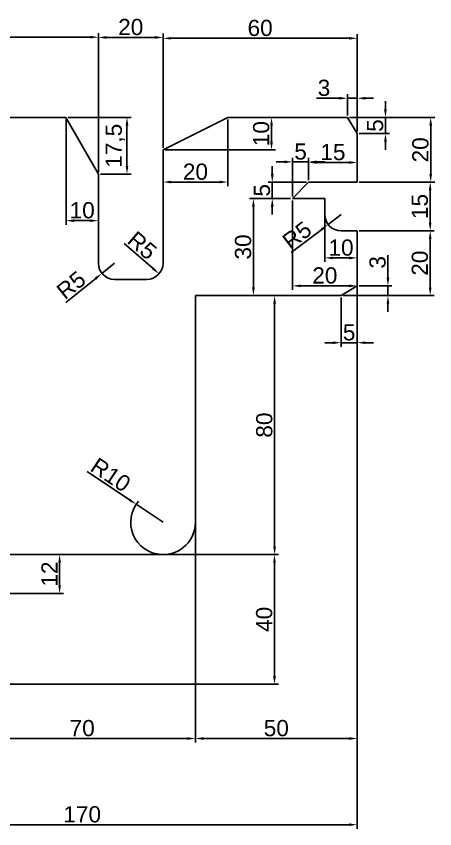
# Model space of a CAD drawing. Header units: millimetres. Extents: x 1616 to 2177, y 567 to 818.
# Drawn here: x 2047.4 to 2176.7, y 566.9 to 817.8 of the extents above; entities that cross this region are included whole.
import ezdxf

# ---------------------------------------------------------------- set-up
doc = ezdxf.new("R2010")
doc.units = ezdxf.units.MM
doc.layers.add('cotas', color=160, linetype='Continuous')
doc.styles.get("Standard").update_dxf_attribs({"font": 'arial.ttf'})
doc.dimstyles.new('ISO-25', dxfattribs={"dimtxt": 5, "dimasz": 2.5, "dimexe": 1.25, "dimexo": 0.625, "dimtad": 1, "dimtxsty": 'Standard', "dimcen": 2.5, "dimadec": 0, "dimazin": 0, "dimtfac": 1, "dimtmove": 0, "dimatfit": 3, "dimfxl": 1, "dimarcsym": 0})

# ---------------------------------------------------------------- blocks, each defined once
blk = doc.blocks.new('*D14')
at = {"layer": 'cotas', "color": 0, "lineweight": -2, "transparency": 16777216}
for p, q in [((2002.77, 772.14), (2002.77, 812.56)), ((2005.27, 811.31), (2070.27, 811.31)), ((2072.77, 769.64), (2072.77, 812.56))]:
    blk.add_line(p, q, dxfattribs=at)
at = {"layer": 'cotas', "color": 0, "transparency": 16777216}
for points in [[(2005.27, 811.73), (2005.27, 810.9), (2002.77, 811.31)], [(2070.27, 811.73), (2070.27, 810.9), (2072.77, 811.31)]]:
    blk.add_solid(points, dxfattribs=at)
at = {"layer": 'Defpoints', "color": 0, "transparency": 16777216}
for p in [(2072.77, 811.31), (2002.77, 771.52), (2072.77, 769.02)]:
    blk.add_point(p, dxfattribs=at)
at = {"layer": 'cotas', "color": 0, "transparency": 16777216, "insert": (2037.77, 814.49), "char_height": 5, "attachment_point": 5}
blk.add_mtext('70', dxfattribs=at)
blk = doc.blocks.new('*D15')
at = {"layer": 'cotas', "color": 0, "lineweight": -2, "transparency": 16777216}
for p, q in [((2072.77, 769.64), (2072.77, 812.48)), ((2075.27, 811.23), (2090.27, 811.23)), ((2092.77, 777.14), (2092.77, 812.48))]:
    blk.add_line(p, q, dxfattribs=at)
at = {"layer": 'cotas', "color": 0, "transparency": 16777216}
for points in [[(2075.27, 811.65), (2075.27, 810.81), (2072.77, 811.23)], [(2090.27, 811.65), (2090.27, 810.81), (2092.77, 811.23)]]:
    blk.add_solid(points, dxfattribs=at)
at = {"layer": 'Defpoints', "color": 0, "transparency": 16777216}
for p in [(2092.77, 811.23), (2092.77, 776.52), (2072.77, 769.02)]:
    blk.add_point(p, dxfattribs=at)
at = {"layer": 'cotas', "color": 0, "transparency": 16777216, "insert": (2082.77, 814.41), "char_height": 5, "attachment_point": 5}
blk.add_mtext('20', dxfattribs=at)
blk = doc.blocks.new('*D16')
at = {"layer": 'cotas', "color": 0, "lineweight": -2, "transparency": 16777216}
for p, q in [((2092.77, 777.14), (2092.77, 812.21)), ((2095.27, 810.96), (2150.27, 810.96)), ((2152.77, 782.14), (2152.77, 812.21))]:
    blk.add_line(p, q, dxfattribs=at)
at = {"layer": 'cotas', "color": 0, "transparency": 16777216}
for points in [[(2095.27, 811.38), (2095.27, 810.55), (2092.77, 810.96)], [(2150.27, 811.38), (2150.27, 810.55), (2152.77, 810.96)]]:
    blk.add_solid(points, dxfattribs=at)
at = {"layer": 'Defpoints', "color": 0, "transparency": 16777216}
for p in [(2152.77, 810.96), (2152.77, 781.52), (2092.77, 776.52)]:
    blk.add_point(p, dxfattribs=at)
at = {"layer": 'cotas', "color": 0, "transparency": 16777216, "insert": (2122.77, 814.14), "char_height": 5, "attachment_point": 5}
blk.add_mtext('60', dxfattribs=at)
blk = doc.blocks.new('*D18')
at = {"layer": 'cotas', "color": 0, "lineweight": -2, "transparency": 16777216}
for p, q in [((2150.39, 786.52), (2176.74, 786.52)), ((2175.49, 784.02), (2175.49, 769.02)), ((2153.39, 766.52), (2176.74, 766.52))]:
    blk.add_line(p, q, dxfattribs=at)
at = {"layer": 'cotas', "color": 0, "transparency": 16777216}
for points in [[(2175.08, 784.02), (2175.91, 784.02), (2175.49, 786.52)], [(2175.08, 769.02), (2175.91, 769.02), (2175.49, 766.52)]]:
    blk.add_solid(points, dxfattribs=at)
at = {"layer": 'Defpoints', "color": 0, "transparency": 16777216}
for p in [(2149.77, 786.52), (2152.77, 766.52), (2175.49, 766.52)]:
    blk.add_point(p, dxfattribs=at)
at = {"layer": 'cotas', "color": 0, "transparency": 16777216, "insert": (2172.32, 776.52), "char_height": 5, "attachment_point": 5, "rotation": 90}
blk.add_mtext('20', dxfattribs=at)
blk = doc.blocks.new('*D19')
at = {"layer": 'cotas', "color": 0, "lineweight": -2, "transparency": 16777216}
for p, q in [((2153.39, 766.52), (2176.58, 766.52)), ((2175.33, 764.02), (2175.33, 754.02)), ((2153.39, 751.52), (2176.58, 751.52))]:
    blk.add_line(p, q, dxfattribs=at)
at = {"layer": 'cotas', "color": 0, "transparency": 16777216}
for points in [[(2174.91, 764.02), (2175.74, 764.02), (2175.33, 766.52)], [(2174.91, 754.02), (2175.74, 754.02), (2175.33, 751.52)]]:
    blk.add_solid(points, dxfattribs=at)
at = {"layer": 'Defpoints', "color": 0, "transparency": 16777216}
for p in [(2152.77, 766.52), (2152.77, 751.52), (2175.33, 751.52)]:
    blk.add_point(p, dxfattribs=at)
at = {"layer": 'cotas', "color": 0, "transparency": 16777216, "insert": (2172.15, 759.02), "char_height": 5, "attachment_point": 5, "rotation": 90}
blk.add_mtext('15', dxfattribs=at)
blk = doc.blocks.new('*D20')
at = {"layer": 'cotas', "color": 0, "lineweight": -2, "transparency": 16777216}
for p, q in [((2153.39, 751.52), (2176.58, 751.52)), ((2175.33, 749.02), (2175.33, 734.02)), ((2148.39, 731.52), (2176.58, 731.52))]:
    blk.add_line(p, q, dxfattribs=at)
at = {"layer": 'cotas', "color": 0, "transparency": 16777216}
for points in [[(2174.91, 749.02), (2175.74, 749.02), (2175.33, 751.52)], [(2174.91, 734.02), (2175.74, 734.02), (2175.33, 731.52)]]:
    blk.add_solid(points, dxfattribs=at)
at = {"layer": 'Defpoints', "color": 0, "transparency": 16777216}
for p in [(2152.77, 751.52), (2147.77, 731.52), (2175.33, 731.52)]:
    blk.add_point(p, dxfattribs=at)
at = {"layer": 'cotas', "color": 0, "transparency": 16777216, "insert": (2172.15, 741.52), "char_height": 5, "attachment_point": 5, "rotation": 90}
blk.add_mtext('20', dxfattribs=at)
blk = doc.blocks.new('*D21')
at = {"layer": 'cotas', "color": 0, "lineweight": -2, "transparency": 16777216}
for p, q in [((2103.39, 731.52), (2128.49, 731.52)), ((2127.24, 729.02), (2127.24, 654.02)), ((2083.39, 651.52), (2128.49, 651.52))]:
    blk.add_line(p, q, dxfattribs=at)
at = {"layer": 'cotas', "color": 0, "transparency": 16777216}
for points in [[(2126.83, 729.02), (2127.66, 729.02), (2127.24, 731.52)], [(2126.83, 654.02), (2127.66, 654.02), (2127.24, 651.52)]]:
    blk.add_solid(points, dxfattribs=at)
at = {"layer": 'Defpoints', "color": 0, "transparency": 16777216}
for p in [(2102.77, 731.52), (2082.77, 651.52), (2127.24, 651.52)]:
    blk.add_point(p, dxfattribs=at)
at = {"layer": 'cotas', "color": 0, "transparency": 16777216, "insert": (2124.07, 691.52), "char_height": 5, "attachment_point": 5, "rotation": 90}
blk.add_mtext('80', dxfattribs=at)
blk = doc.blocks.new('*D24')
at = {"layer": 'cotas', "color": 0, "lineweight": -2, "transparency": 16777216}
for p, q in [((2102.77, 670.89), (2102.77, 593.49)), ((2032.77, 620.89), (2032.77, 593.49)), ((2035.27, 594.74), (2100.27, 594.74))]:
    blk.add_line(p, q, dxfattribs=at)
at = {"layer": 'cotas', "color": 0, "transparency": 16777216}
for points in [[(2035.27, 595.16), (2035.27, 594.32), (2032.77, 594.74)], [(2100.27, 595.16), (2100.27, 594.32), (2102.77, 594.74)]]:
    blk.add_solid(points, dxfattribs=at)
at = {"layer": 'Defpoints', "color": 0, "transparency": 16777216}
for p in [(2102.77, 671.52), (2032.77, 621.52), (2102.77, 594.74)]:
    blk.add_point(p, dxfattribs=at)
at = {"layer": 'cotas', "color": 0, "transparency": 16777216, "insert": (2067.77, 597.92), "char_height": 5, "attachment_point": 5}
blk.add_mtext('70', dxfattribs=at)
blk = doc.blocks.new('*D27')
at = {"layer": 'cotas', "color": 0, "lineweight": -2, "transparency": 16777216}
for p, q in [((2045.39, 651.52), (2062.04, 651.52)), ((2060.79, 642.02), (2060.79, 649.02)), ((2033.39, 639.52), (2062.04, 639.52))]:
    blk.add_line(p, q, dxfattribs=at)
at = {"layer": 'cotas', "color": 0, "transparency": 16777216}
for points in [[(2060.38, 649.02), (2061.21, 649.02), (2060.79, 651.52)], [(2060.38, 642.02), (2061.21, 642.02), (2060.79, 639.52)]]:
    blk.add_solid(points, dxfattribs=at)
at = {"layer": 'Defpoints', "color": 0, "transparency": 16777216}
for p in [(2044.77, 651.52), (2060.79, 651.52), (2032.77, 639.52)]:
    blk.add_point(p, dxfattribs=at)
at = {"layer": 'cotas', "color": 0, "transparency": 16777216, "insert": (2057.66, 645.52), "char_height": 5, "attachment_point": 5, "rotation": 90}
blk.add_mtext('12', dxfattribs=at)
blk = doc.blocks.new('*D31')
at = {"layer": 'cotas', "color": 0, "lineweight": -2, "transparency": 16777216}
for p, q in [((2045.39, 651.52), (2128.46, 651.52)), ((2127.21, 614.02), (2127.21, 649.02)), ((2023.39, 611.52), (2128.46, 611.52))]:
    blk.add_line(p, q, dxfattribs=at)
at = {"layer": 'cotas', "color": 0, "transparency": 16777216}
for points in [[(2126.79, 649.02), (2127.63, 649.02), (2127.21, 651.52)], [(2126.79, 614.02), (2127.63, 614.02), (2127.21, 611.52)]]:
    blk.add_solid(points, dxfattribs=at)
at = {"layer": 'Defpoints', "color": 0, "transparency": 16777216}
for p in [(2044.77, 651.52), (2127.21, 651.52), (2022.77, 611.52)]:
    blk.add_point(p, dxfattribs=at)
at = {"layer": 'cotas', "color": 0, "transparency": 16777216, "insert": (2124.03, 631.52), "char_height": 5, "attachment_point": 5, "rotation": 90}
blk.add_mtext('40', dxfattribs=at)
blk = doc.blocks.new('*D32')
at = {"layer": 'cotas', "color": 0, "lineweight": -2, "transparency": 16777216}
for p, q in [((2069.33, 677.17), (2082.37, 668.46)), ((2092.77, 661.52), (2084.45, 667.07))]:
    blk.add_line(p, q, dxfattribs=at)
blk.add_arc((2092.77, 661.52), 10, 139.0971, 266.419, dxfattribs=at)
at = {"layer": 'cotas', "color": 0, "transparency": 16777216}
blk.add_solid([(2082.6, 668.81), (2082.14, 668.11), (2084.45, 667.07)], dxfattribs=at)
at = {"layer": 'Defpoints', "color": 0, "transparency": 16777216}
for p in [(2084.45, 667.07), (2092.77, 661.52)]:
    blk.add_point(p, dxfattribs=at)
at = {"layer": 'cotas', "color": 0, "transparency": 16777216, "insert": (2076.58, 676.15), "char_height": 5, "attachment_point": 5, "rotation": 326.2591}
blk.add_mtext('R10', dxfattribs=at)
blk = doc.blocks.new('*D37')
at = {"layer": 'cotas', "color": 0, "linetype": 'Continuous', "lineweight": -2, "transparency": 16777216}
for p, q in [((2062.77, 785.89), (2062.77, 753.4)), ((2072.77, 768.39), (2072.77, 753.4)), ((2065.27, 754.65), (2070.27, 754.65))]:
    blk.add_line(p, q, dxfattribs=at)
at = {"layer": 'cotas', "color": 0, "linetype": 'Continuous', "transparency": 16777216}
for points in [[(2065.27, 755.07), (2065.27, 754.24), (2062.77, 754.65)], [(2070.27, 755.07), (2070.27, 754.24), (2072.77, 754.65)]]:
    blk.add_solid(points, dxfattribs=at)
at = {"layer": 'Defpoints', "color": 0, "linetype": 'Continuous', "transparency": 16777216}
for p in [(2062.77, 786.52), (2072.77, 769.02), (2072.77, 754.65)]:
    blk.add_point(p, dxfattribs=at)
at = {"layer": 'cotas', "color": 0, "linetype": 'Continuous', "transparency": 16777216, "insert": (2067.77, 757.83), "char_height": 5, "attachment_point": 5}
blk.add_mtext('10', dxfattribs=at)
blk = doc.blocks.new('*D38')
at = {"layer": 'cotas', "color": 0, "linetype": 'Continuous', "lineweight": -2, "transparency": 16777216}
for p, q in [((2063.39, 786.52), (2082.87, 786.52)), ((2081.62, 784.02), (2081.62, 771.52)), ((2073.39, 769.02), (2082.87, 769.02))]:
    blk.add_line(p, q, dxfattribs=at)
at = {"layer": 'cotas', "color": 0, "linetype": 'Continuous', "transparency": 16777216}
for points in [[(2081.21, 784.02), (2082.04, 784.02), (2081.62, 786.52)], [(2081.21, 771.52), (2082.04, 771.52), (2081.62, 769.02)]]:
    blk.add_solid(points, dxfattribs=at)
at = {"layer": 'Defpoints', "color": 0, "linetype": 'Continuous', "transparency": 16777216}
for p in [(2062.77, 786.52), (2072.77, 769.02), (2081.62, 769.02)]:
    blk.add_point(p, dxfattribs=at)
at = {"layer": 'cotas', "color": 0, "linetype": 'Continuous', "transparency": 16777216, "insert": (2077.99, 777.77), "char_height": 5, "attachment_point": 5, "rotation": 90}
blk.add_mtext('17,5', dxfattribs=at)
blk = doc.blocks.new('*D39')
at = {"layer": 'cotas', "color": 0, "linetype": 'Continuous', "lineweight": -2, "transparency": 16777216}
for p, q in [((2112.77, 785.89), (2112.77, 765.32)), ((2092.77, 775.89), (2092.77, 765.32)), ((2095.27, 766.57), (2110.27, 766.57))]:
    blk.add_line(p, q, dxfattribs=at)
at = {"layer": 'cotas', "color": 0, "linetype": 'Continuous', "transparency": 16777216}
for points in [[(2095.27, 766.99), (2095.27, 766.16), (2092.77, 766.57)], [(2110.27, 766.99), (2110.27, 766.16), (2112.77, 766.57)]]:
    blk.add_solid(points, dxfattribs=at)
at = {"layer": 'Defpoints', "color": 0, "linetype": 'Continuous', "transparency": 16777216}
for p in [(2112.77, 786.52), (2092.77, 776.52), (2112.77, 766.57)]:
    blk.add_point(p, dxfattribs=at)
at = {"layer": 'cotas', "color": 0, "linetype": 'Continuous', "transparency": 16777216, "insert": (2102.77, 769.75), "char_height": 5, "attachment_point": 5}
blk.add_mtext('20', dxfattribs=at)
blk = doc.blocks.new('*D40')
at = {"layer": 'cotas', "color": 0, "linetype": 'Continuous', "lineweight": -2, "transparency": 16777216}
for p, q in [((2113.39, 786.52), (2127.54, 786.52)), ((2126.29, 779.02), (2126.29, 784.02)), ((2093.39, 776.52), (2127.54, 776.52))]:
    blk.add_line(p, q, dxfattribs=at)
at = {"layer": 'cotas', "color": 0, "linetype": 'Continuous', "transparency": 16777216}
for points in [[(2125.87, 784.02), (2126.7, 784.02), (2126.29, 786.52)], [(2125.87, 779.02), (2126.7, 779.02), (2126.29, 776.52)]]:
    blk.add_solid(points, dxfattribs=at)
at = {"layer": 'Defpoints', "color": 0, "linetype": 'Continuous', "transparency": 16777216}
for p in [(2112.77, 786.52), (2126.29, 786.52), (2092.77, 776.52)]:
    blk.add_point(p, dxfattribs=at)
at = {"layer": 'cotas', "color": 0, "linetype": 'Continuous', "transparency": 16777216, "insert": (2123.11, 781.52), "char_height": 5, "attachment_point": 5, "rotation": 90}
blk.add_mtext('10', dxfattribs=at)
blk = doc.blocks.new('*D41')
at = {"layer": 'cotas', "color": 0, "linetype": 'Continuous', "lineweight": -2, "transparency": 16777216}
blk.add_line((2080.7, 747.64), (2089.66, 739.88), dxfattribs=at)
at = {"layer": 'cotas', "color": 0, "linetype": 'Continuous', "transparency": 16777216}
blk.add_solid([(2089.93, 740.2), (2089.38, 739.57), (2091.55, 738.24)], dxfattribs=at)
at = {"layer": 'Defpoints', "color": 0, "linetype": 'Continuous', "transparency": 16777216}
for p in [(2087.77, 741.52), (2091.55, 738.24)]:
    blk.add_point(p, dxfattribs=at)
at = {"layer": 'cotas', "color": 0, "linetype": 'Continuous', "transparency": 16777216, "insert": (2086.31, 746.97), "char_height": 5, "attachment_point": 5, "rotation": 319.114}
blk.add_mtext('R5', dxfattribs=at)
blk = doc.blocks.new('*D42')
at = {"layer": 'cotas', "color": 0, "linetype": 'Continuous', "lineweight": -2, "transparency": 16777216}
for p, q in [((2077.77, 741.52), (2073.88, 738.37)), ((2062.73, 729.34), (2071.94, 736.8))]:
    blk.add_line(p, q, dxfattribs=at)
at = {"layer": 'cotas', "color": 0, "linetype": 'Continuous', "transparency": 16777216}
blk.add_solid([(2071.68, 737.12), (2072.2, 736.47), (2073.88, 738.37)], dxfattribs=at)
at = {"layer": 'Defpoints', "color": 0, "linetype": 'Continuous', "transparency": 16777216}
for p in [(2077.77, 741.52), (2073.88, 738.37)]:
    blk.add_point(p, dxfattribs=at)
at = {"layer": 'cotas', "color": 0, "linetype": 'Continuous', "transparency": 16777216, "insert": (2064.37, 734.74), "char_height": 5, "attachment_point": 5, "rotation": 39.0056}
blk.add_mtext('R5', dxfattribs=at)
blk = doc.blocks.new('*D45')
at = {"layer": 'cotas', "color": 0, "linetype": 'Continuous', "lineweight": -2, "transparency": 16777216}
for p, q in [((2152.77, 733.89), (2152.77, 593.49)), ((2102.77, 730.89), (2102.77, 593.49)), ((2105.27, 594.74), (2150.27, 594.74))]:
    blk.add_line(p, q, dxfattribs=at)
at = {"layer": 'cotas', "color": 0, "linetype": 'Continuous', "transparency": 16777216}
for points in [[(2105.27, 595.16), (2105.27, 594.32), (2102.77, 594.74)], [(2150.27, 595.16), (2150.27, 594.32), (2152.77, 594.74)]]:
    blk.add_solid(points, dxfattribs=at)
at = {"layer": 'Defpoints', "color": 0, "linetype": 'Continuous', "transparency": 16777216}
for p in [(2152.77, 734.52), (2102.77, 731.52), (2152.77, 594.74)]:
    blk.add_point(p, dxfattribs=at)
at = {"layer": 'cotas', "color": 0, "linetype": 'Continuous', "transparency": 16777216, "insert": (2127.77, 597.92), "char_height": 5, "attachment_point": 5}
blk.add_mtext('50', dxfattribs=at)
blk = doc.blocks.new('*D46')
at = {"layer": 'cotas', "color": 0, "linetype": 'Continuous', "lineweight": -2, "transparency": 16777216}
for p, q in [((2152.77, 733.89), (2152.77, 566.87)), ((1982.77, 625.89), (1982.77, 566.87)), ((1985.27, 568.12), (2150.27, 568.12))]:
    blk.add_line(p, q, dxfattribs=at)
at = {"layer": 'cotas', "color": 0, "linetype": 'Continuous', "transparency": 16777216}
for points in [[(1985.27, 568.54), (1985.27, 567.7), (1982.77, 568.12)], [(2150.27, 568.54), (2150.27, 567.7), (2152.77, 568.12)]]:
    blk.add_solid(points, dxfattribs=at)
at = {"layer": 'Defpoints', "color": 0, "linetype": 'Continuous', "transparency": 16777216}
for p in [(2152.77, 734.52), (1982.77, 626.52), (2152.77, 568.12)]:
    blk.add_point(p, dxfattribs=at)
at = {"layer": 'cotas', "color": 0, "linetype": 'Continuous', "transparency": 16777216, "insert": (2067.77, 571.3), "char_height": 5, "attachment_point": 5}
blk.add_mtext('170', dxfattribs=at)
blk = doc.blocks.new('*D47')
at = {"layer": 'cotas', "color": 0, "linetype": 'Continuous', "lineweight": -2, "transparency": 16777216}
for p, q in [((2152.77, 733.89), (2152.77, 715.71)), ((2147.77, 730.89), (2147.77, 715.71)), ((2145.27, 716.96), (2142.77, 716.96)), ((2147.77, 716.96), (2152.77, 716.96)), ((2155.27, 716.96), (2157.77, 716.96))]:
    blk.add_line(p, q, dxfattribs=at)
at = {"layer": 'cotas', "color": 0, "linetype": 'Continuous', "transparency": 16777216}
for points in [[(2145.27, 717.37), (2145.27, 716.54), (2147.77, 716.96)], [(2155.27, 717.37), (2155.27, 716.54), (2152.77, 716.96)]]:
    blk.add_solid(points, dxfattribs=at)
at = {"layer": 'Defpoints', "color": 0, "linetype": 'Continuous', "transparency": 16777216}
for p in [(2152.77, 734.52), (2147.77, 731.52), (2152.77, 716.96)]:
    blk.add_point(p, dxfattribs=at)
at = {"layer": 'cotas', "color": 0, "linetype": 'Continuous', "transparency": 16777216, "insert": (2150.27, 720.13), "char_height": 5, "attachment_point": 5}
blk.add_mtext('5', dxfattribs=at)
blk = doc.blocks.new('*D48')
at = {"layer": 'cotas', "color": 0, "linetype": 'Continuous', "lineweight": -2, "transparency": 16777216}
for p, q in [((2162.27, 737.02), (2162.27, 744.04)), ((2153.39, 734.52), (2163.52, 734.52)), ((2162.27, 731.52), (2162.27, 734.52)), ((2148.39, 731.52), (2163.52, 731.52)), ((2162.27, 729.02), (2162.27, 726.52))]:
    blk.add_line(p, q, dxfattribs=at)
at = {"layer": 'cotas', "color": 0, "linetype": 'Continuous', "transparency": 16777216}
for points in [[(2161.86, 737.02), (2162.69, 737.02), (2162.27, 734.52)], [(2161.86, 729.02), (2162.69, 729.02), (2162.27, 731.52)]]:
    blk.add_solid(points, dxfattribs=at)
at = {"layer": 'Defpoints', "color": 0, "linetype": 'Continuous', "transparency": 16777216}
for p in [(2152.77, 734.52), (2162.27, 734.52), (2147.77, 731.52)]:
    blk.add_point(p, dxfattribs=at)
at = {"layer": 'cotas', "color": 0, "linetype": 'Continuous', "transparency": 16777216, "insert": (2159.09, 741.78), "char_height": 5, "attachment_point": 5, "rotation": 90}
blk.add_mtext('3', dxfattribs=at)
blk = doc.blocks.new('*D49')
at = {"layer": 'cotas', "color": 0, "linetype": 'Continuous', "lineweight": -2, "transparency": 16777216}
for p, q in [((2142.77, 760.89), (2142.77, 741.89)), ((2152.77, 750.89), (2152.77, 741.89)), ((2150.27, 743.14), (2145.27, 743.14))]:
    blk.add_line(p, q, dxfattribs=at)
at = {"layer": 'cotas', "color": 0, "linetype": 'Continuous', "transparency": 16777216}
for points in [[(2145.27, 743.55), (2145.27, 742.72), (2142.77, 743.14)], [(2150.27, 743.55), (2150.27, 742.72), (2152.77, 743.14)]]:
    blk.add_solid(points, dxfattribs=at)
at = {"layer": 'Defpoints', "color": 0, "linetype": 'Continuous', "transparency": 16777216}
for p in [(2142.77, 761.52), (2152.77, 751.52), (2142.77, 743.14)]:
    blk.add_point(p, dxfattribs=at)
at = {"layer": 'cotas', "color": 0, "linetype": 'Continuous', "transparency": 16777216, "insert": (2147.77, 746.31), "char_height": 5, "attachment_point": 5}
blk.add_mtext('10', dxfattribs=at)
blk = doc.blocks.new('*D50')
at = {"layer": 'cotas', "color": 0, "linetype": 'Continuous', "lineweight": -2, "transparency": 16777216}
for p, q in [((2132.77, 760.89), (2132.77, 733.27)), ((2152.77, 750.89), (2152.77, 733.27)), ((2135.27, 734.52), (2150.27, 734.52))]:
    blk.add_line(p, q, dxfattribs=at)
at = {"layer": 'cotas', "color": 0, "linetype": 'Continuous', "transparency": 16777216}
for points in [[(2135.27, 734.93), (2135.27, 734.1), (2132.77, 734.52)], [(2150.27, 734.93), (2150.27, 734.1), (2152.77, 734.52)]]:
    blk.add_solid(points, dxfattribs=at)
at = {"layer": 'Defpoints', "color": 0, "linetype": 'Continuous', "transparency": 16777216}
for p in [(2132.77, 761.52), (2152.77, 751.52), (2152.77, 734.52)]:
    blk.add_point(p, dxfattribs=at)
at = {"layer": 'cotas', "color": 0, "linetype": 'Continuous', "transparency": 16777216, "insert": (2142.77, 737.7), "char_height": 5, "attachment_point": 5}
blk.add_mtext('20', dxfattribs=at)
blk = doc.blocks.new('*D51')
at = {"layer": 'cotas', "color": 0, "linetype": 'Continuous', "lineweight": -2, "transparency": 16777216}
for p, q in [((2147.77, 756.52), (2143.79, 753.49)), ((2132.38, 744.79), (2141.8, 751.97))]:
    blk.add_line(p, q, dxfattribs=at)
at = {"layer": 'cotas', "color": 0, "linetype": 'Continuous', "transparency": 16777216}
blk.add_solid([(2141.55, 752.3), (2142.05, 751.64), (2143.79, 753.49)], dxfattribs=at)
at = {"layer": 'Defpoints', "color": 0, "linetype": 'Continuous', "transparency": 16777216}
for p in [(2147.77, 756.52), (2143.79, 753.49)]:
    blk.add_point(p, dxfattribs=at)
at = {"layer": 'cotas', "color": 0, "linetype": 'Continuous', "transparency": 16777216, "insert": (2134.17, 750.14), "char_height": 5, "attachment_point": 5, "rotation": 37.3048}
blk.add_mtext('R5', dxfattribs=at)
blk = doc.blocks.new('*D52')
at = {"layer": 'cotas', "color": 0, "linetype": 'Continuous', "lineweight": -2, "transparency": 16777216}
for p, q in [((2132.14, 761.52), (2119.44, 761.52)), ((2120.69, 759.02), (2120.69, 734.02)), ((2147.14, 731.52), (2119.44, 731.52))]:
    blk.add_line(p, q, dxfattribs=at)
at = {"layer": 'cotas', "color": 0, "linetype": 'Continuous', "transparency": 16777216}
for points in [[(2120.28, 759.02), (2121.11, 759.02), (2120.69, 761.52)], [(2120.28, 734.02), (2121.11, 734.02), (2120.69, 731.52)]]:
    blk.add_solid(points, dxfattribs=at)
at = {"layer": 'Defpoints', "color": 0, "linetype": 'Continuous', "transparency": 16777216}
for p in [(2132.77, 761.52), (2120.69, 731.52), (2147.77, 731.52)]:
    blk.add_point(p, dxfattribs=at)
at = {"layer": 'cotas', "color": 0, "linetype": 'Continuous', "transparency": 16777216, "insert": (2117.51, 746.52), "char_height": 5, "attachment_point": 5, "rotation": 90}
blk.add_mtext('30', dxfattribs=at)
blk = doc.blocks.new('*D53')
at = {"layer": 'cotas', "color": 0, "linetype": 'Continuous', "lineweight": -2, "transparency": 16777216}
for p, q in [((2126.52, 769.02), (2126.52, 771.52)), ((2137.14, 766.52), (2125.27, 766.52)), ((2126.52, 761.52), (2126.52, 766.52)), ((2132.14, 761.52), (2125.27, 761.52)), ((2126.52, 759.02), (2126.52, 756.52))]:
    blk.add_line(p, q, dxfattribs=at)
at = {"layer": 'cotas', "color": 0, "linetype": 'Continuous', "transparency": 16777216}
for points in [[(2126.11, 769.02), (2126.94, 769.02), (2126.52, 766.52)], [(2126.11, 759.02), (2126.94, 759.02), (2126.52, 761.52)]]:
    blk.add_solid(points, dxfattribs=at)
at = {"layer": 'Defpoints', "color": 0, "linetype": 'Continuous', "transparency": 16777216}
for p in [(2126.52, 766.52), (2137.77, 766.52), (2132.77, 761.52)]:
    blk.add_point(p, dxfattribs=at)
at = {"layer": 'cotas', "color": 0, "linetype": 'Continuous', "transparency": 16777216, "insert": (2123.35, 764.02), "char_height": 5, "attachment_point": 5, "rotation": 90}
blk.add_mtext('5', dxfattribs=at)
blk = doc.blocks.new('*D54')
at = {"layer": 'cotas', "color": 0, "linetype": 'Continuous', "lineweight": -2, "transparency": 16777216}
for p, q in [((2130.27, 772.8), (2127.77, 772.8)), ((2132.77, 762.14), (2132.77, 774.05)), ((2132.77, 772.8), (2137.77, 772.8)), ((2137.77, 767.14), (2137.77, 774.05)), ((2140.27, 772.8), (2142.77, 772.8))]:
    blk.add_line(p, q, dxfattribs=at)
at = {"layer": 'cotas', "color": 0, "linetype": 'Continuous', "transparency": 16777216}
for points in [[(2130.27, 773.22), (2130.27, 772.38), (2132.77, 772.8)], [(2140.27, 773.22), (2140.27, 772.38), (2137.77, 772.8)]]:
    blk.add_solid(points, dxfattribs=at)
at = {"layer": 'Defpoints', "color": 0, "linetype": 'Continuous', "transparency": 16777216}
for p in [(2137.77, 772.8), (2137.77, 766.52), (2132.77, 761.52)]:
    blk.add_point(p, dxfattribs=at)
at = {"layer": 'cotas', "color": 0, "linetype": 'Continuous', "transparency": 16777216, "insert": (2135.27, 775.97), "char_height": 5, "attachment_point": 5}
blk.add_mtext('5', dxfattribs=at)
blk = doc.blocks.new('*D55')
at = {"layer": 'cotas', "color": 0, "linetype": 'Continuous', "lineweight": -2, "transparency": 16777216}
for p, q in [((2137.77, 767.14), (2137.77, 773.87)), ((2152.77, 767.14), (2152.77, 773.87)), ((2140.27, 772.62), (2150.27, 772.62))]:
    blk.add_line(p, q, dxfattribs=at)
at = {"layer": 'cotas', "color": 0, "linetype": 'Continuous', "transparency": 16777216}
for points in [[(2140.27, 773.03), (2140.27, 772.2), (2137.77, 772.62)], [(2150.27, 773.03), (2150.27, 772.2), (2152.77, 772.62)]]:
    blk.add_solid(points, dxfattribs=at)
at = {"layer": 'Defpoints', "color": 0, "linetype": 'Continuous', "transparency": 16777216}
for p in [(2152.77, 772.62), (2137.77, 766.52), (2152.77, 766.52)]:
    blk.add_point(p, dxfattribs=at)
at = {"layer": 'cotas', "color": 0, "linetype": 'Continuous', "transparency": 16777216, "insert": (2145.27, 775.8), "char_height": 5, "attachment_point": 5}
blk.add_mtext('15', dxfattribs=at)
blk = doc.blocks.new('*D56')
at = {"layer": 'cotas', "color": 0, "linetype": 'Continuous', "lineweight": -2, "transparency": 16777216}
for p, q in [((2161.5, 789.02), (2161.5, 791.52)), ((2150.39, 786.52), (2162.75, 786.52)), ((2161.5, 786.52), (2161.5, 781.52)), ((2153.39, 781.52), (2162.75, 781.52)), ((2161.5, 779.02), (2161.5, 776.52))]:
    blk.add_line(p, q, dxfattribs=at)
at = {"layer": 'cotas', "color": 0, "linetype": 'Continuous', "transparency": 16777216}
for points in [[(2161.08, 789.02), (2161.91, 789.02), (2161.5, 786.52)], [(2161.08, 779.02), (2161.91, 779.02), (2161.5, 781.52)]]:
    blk.add_solid(points, dxfattribs=at)
at = {"layer": 'Defpoints', "color": 0, "linetype": 'Continuous', "transparency": 16777216}
for p in [(2149.77, 786.52), (2152.77, 781.52), (2161.5, 781.52)]:
    blk.add_point(p, dxfattribs=at)
at = {"layer": 'cotas', "color": 0, "linetype": 'Continuous', "transparency": 16777216, "insert": (2158.33, 784.02), "char_height": 5, "attachment_point": 5, "rotation": 90}
blk.add_mtext('5', dxfattribs=at)
blk = doc.blocks.new('*D57')
at = {"layer": 'cotas', "color": 0, "linetype": 'Continuous', "lineweight": -2, "transparency": 16777216}
for p, q in [((2149.77, 787.14), (2149.77, 793.71)), ((2152.77, 782.14), (2152.77, 793.71)), ((2147.27, 792.46), (2140.24, 792.46)), ((2152.77, 792.46), (2149.77, 792.46)), ((2155.27, 792.46), (2157.77, 792.46))]:
    blk.add_line(p, q, dxfattribs=at)
at = {"layer": 'cotas', "color": 0, "linetype": 'Continuous', "transparency": 16777216}
for points in [[(2147.27, 792.87), (2147.27, 792.04), (2149.77, 792.46)], [(2155.27, 792.87), (2155.27, 792.04), (2152.77, 792.46)]]:
    blk.add_solid(points, dxfattribs=at)
at = {"layer": 'Defpoints', "color": 0, "linetype": 'Continuous', "transparency": 16777216}
for p in [(2149.77, 792.46), (2149.77, 786.52), (2152.77, 781.52)]:
    blk.add_point(p, dxfattribs=at)
at = {"layer": 'cotas', "color": 0, "linetype": 'Continuous', "transparency": 16777216, "insert": (2142.5, 795.64), "char_height": 5, "attachment_point": 5}
blk.add_mtext('3', dxfattribs=at)

msp = doc.modelspace()

# ---------------------------------------------------------------- linework, layer by layer
for p, q in [((2062.767, 786.517), (2017.767, 786.517)), ((2072.767, 769.017), (2062.767, 786.517)), ((2112.767, 786.517), (2092.767, 776.517)), ((2149.767, 786.517), (2112.767, 786.517)), ((2152.767, 781.517), (2149.767, 786.517)), ((2152.767, 781.517), (2152.767, 766.517)), ((2092.767, 776.517), (2092.767, 741.517)), ((2072.767, 741.517), (2072.767, 769.017)), ((2132.767, 761.517), (2137.767, 766.517)), ((2137.767, 766.517), (2152.767, 766.517)), ((2132.767, 764.517), (2132.767, 764.517)), ((2142.767, 761.517), (2132.767, 761.517)), ((2142.767, 756.517), (2142.767, 761.517)), ((2152.767, 751.517), (2147.767, 751.517)), ((2152.767, 734.517), (2152.767, 751.517)), ((2087.767, 736.517), (2077.767, 736.517)), ((2147.767, 731.517), (2152.767, 734.517)), ((2102.767, 671.517), (2102.767, 731.517)), ((2102.767, 731.517), (2147.767, 731.517)), ((2102.767, 661.517), (2102.767, 671.517)), ((2044.767, 651.517), (2082.767, 651.517)), ((2082.767, 651.517), (2092.767, 651.517))]:
    msp.add_line(p, q)
for centre, radius, start, end in [((2147.767, 756.517), 5, 180, 270), ((2077.767, 741.517), 5, 180, 270), ((2087.767, 741.517), 5, 270, 0), ((2092.767, 661.517), 10, 270, 0)]:
    msp.add_arc(centre, radius, start, end)

# ---------------------------------------------------------------- dimensions: what is measured, and where the dimension line sits
at = {"layer": 'cotas'}
for base, p1, p2, picture, middle in [((2072.767, 811.313), (2002.767, 771.517), (2072.767, 769.017), '*D14', (2037.767, 814.491)), ((2092.767, 811.23), (2072.767, 769.017), (2092.767, 776.517), '*D15', (2082.767, 814.408)), ((2152.767, 810.964), (2092.767, 776.517), (2152.767, 781.517), '*D16', (2122.767, 814.142)), ((2102.767, 594.74), (2032.767, 621.517), (2102.767, 671.517), '*D24', (2067.767, 597.918))]:
    dim = msp.add_linear_dim(base=base, p1=p1, p2=p2, dimstyle='ISO-25', dxfattribs=at)
    dim.commit()
    dim.dimension.update_dxf_attribs({"geometry": picture, "text_midpoint": middle})
at = {"layer": 'cotas', "linetype": 'Continuous'}
for base, p1, p2, picture, middle in [((2149.767, 792.456), (2152.767, 781.517), (2149.767, 786.517), '*D57', (2142.505, 795.635)), ((2072.767, 754.655), (2062.767, 786.517), (2072.767, 769.017), '*D37', (2067.767, 757.833)), ((2112.767, 766.573), (2092.767, 776.517), (2112.767, 786.517), '*D39', (2102.767, 769.751)), ((2137.767, 772.8), (2132.767, 761.517), (2137.767, 766.517), '*D54', (2135.267, 775.968)), ((2152.767, 772.618), (2137.767, 766.517), (2152.767, 766.517), '*D55', (2145.267, 775.796)), ((2152.767, 734.517), (2132.767, 761.517), (2152.767, 751.517), '*D50', (2142.767, 737.695)), ((2142.767, 743.136), (2152.767, 751.517), (2142.767, 761.517), '*D49', (2147.767, 746.314)), ((2152.767, 568.121), (1982.767, 626.517), (2152.767, 734.517), '*D46', (2067.767, 571.299)), ((2152.767, 594.74), (2102.767, 731.517), (2152.767, 734.517), '*D45', (2127.767, 597.918)), ((2152.767, 716.958), (2147.767, 731.517), (2152.767, 734.517), '*D47', (2150.267, 720.126))]:
    dim = msp.add_linear_dim(base=base, p1=p1, p2=p2, dimstyle='ISO-25', dxfattribs=at)
    dim.commit()
    dim.dimension.update_dxf_attribs({"geometry": picture, "text_midpoint": middle})
for base, p1, p2, picture, middle in [((2161.496, 781.517), (2149.767, 786.517), (2152.767, 781.517), '*D56', (2158.329, 784.017)), ((2081.622, 769.017), (2062.767, 786.517), (2072.767, 769.017), '*D38', (2077.992, 777.767)), ((2126.286, 786.517), (2092.767, 776.517), (2112.767, 786.517), '*D40', (2123.108, 781.517)), ((2126.522, 766.517), (2132.767, 761.517), (2137.767, 766.517), '*D53', (2123.355, 764.017)), ((2120.693, 731.517), (2132.767, 761.517), (2147.767, 731.517), '*D52', (2117.514, 746.517)), ((2162.274, 734.517), (2147.767, 731.517), (2152.767, 734.517), '*D48', (2159.094, 741.78))]:
    dim = msp.add_linear_dim(base=base, p1=p1, p2=p2, angle=90, dimstyle='ISO-25', dxfattribs=at)
    dim.commit()
    dim.dimension.update_dxf_attribs({"geometry": picture, "text_midpoint": middle})
at = {"layer": 'cotas'}
for base, p1, p2, picture, middle in [((2175.494, 766.517), (2149.767, 786.517), (2152.767, 766.517), '*D18', (2172.316, 776.517)), ((2175.327, 751.517), (2152.767, 766.517), (2152.767, 751.517), '*D19', (2172.149, 759.017)), ((2175.327, 731.517), (2152.767, 751.517), (2147.767, 731.517), '*D20', (2172.149, 741.517)), ((2127.244, 651.517), (2102.767, 731.517), (2082.767, 651.517), '*D21', (2124.066, 691.517)), ((2127.209, 651.517), (2022.767, 611.517), (2044.767, 651.517), '*D31', (2124.031, 631.517)), ((2060.792, 651.517), (2032.767, 639.517), (2044.767, 651.517), '*D27', (2057.657, 645.517))]:
    dim = msp.add_linear_dim(base=base, p1=p1, p2=p2, angle=90, dimstyle='ISO-25', dxfattribs=at)
    dim.commit()
    dim.dimension.update_dxf_attribs({"geometry": picture, "text_midpoint": middle})
at = {"layer": 'cotas', "linetype": 'Continuous'}
for center, mpoint, picture, middle in [((2147.767, 756.517), (2143.79, 753.487), '*D51', (2134.174, 750.143)), ((2077.767, 741.517), (2073.881, 738.371), '*D42', (2064.369, 734.743))]:
    dim = msp.add_radius_dim(center=center, mpoint=mpoint, dimstyle='ISO-25', dxfattribs=at)
    dim.commit()
    dim.dimension.update_dxf_attribs({"geometry": picture, "text_midpoint": middle})
dim = msp.add_radius_dim(center=(2087.767, 741.517), mpoint=(2091.547, 738.245), dimstyle='ISO-25', dxfattribs=at)
dim.commit()
dim.dimension.update_dxf_attribs({"geometry": '*D41', "text_midpoint": (2084.232, 744.578), "dimtype": 164})
at = {"layer": 'cotas'}
dim = msp.add_radius_dim(center=(2092.767, 661.517), mpoint=(2084.451, 667.072), dimstyle='ISO-25', dxfattribs=at)
dim.commit()
dim.dimension.update_dxf_attribs({"geometry": '*D32', "text_midpoint": (2076.578, 676.152)})

doc.saveas('drawing.dxf')
